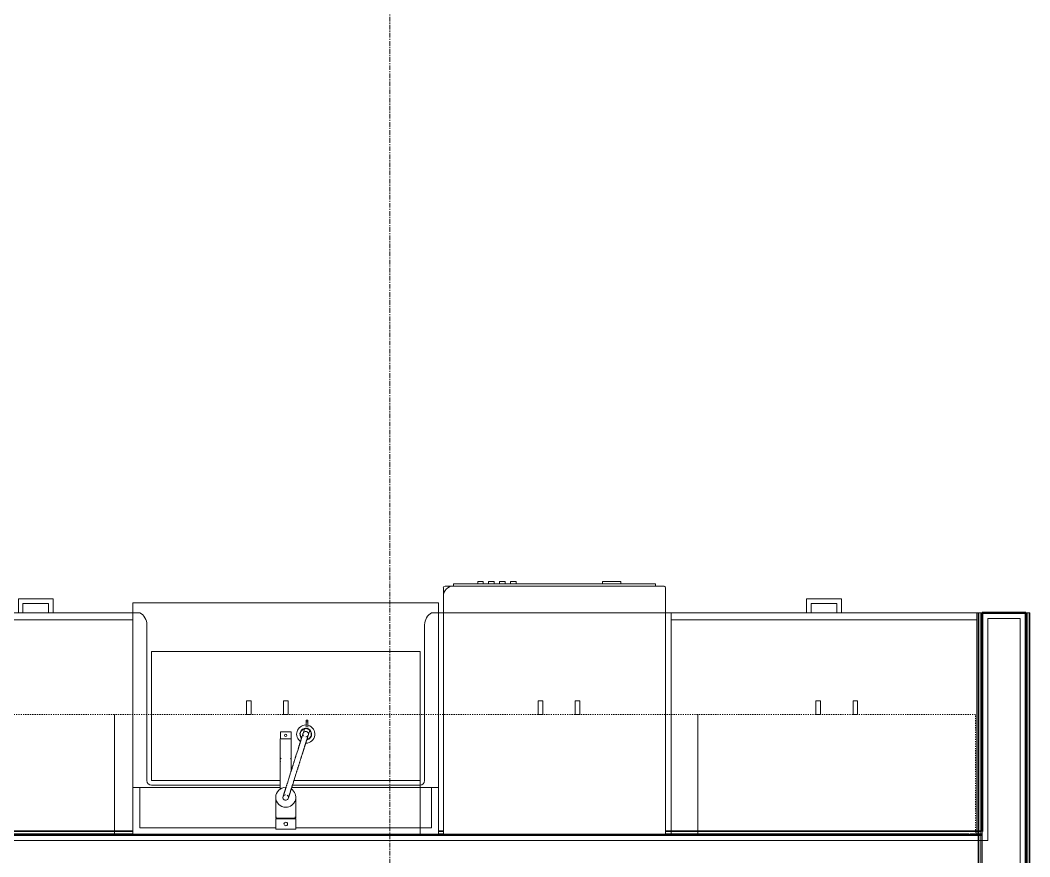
# Model space of a CAD drawing. Header units: inches. Extents: x -4235 to -464, y 9706 to 12425.
# Drawn here: x -2867.2 to -2758.2, y 10648 to 10738.4 of the extents above; entities that cross this region are included whole.
import ezdxf

# ---------------------------------------------------------------- set-up
doc = ezdxf.new("R2010")
doc.units = ezdxf.units.IN
doc.header["$MEASUREMENT"] = 0
doc.linetypes.add('Dash', pattern=[0.25, 0.125, -0.125])
doc.linetypes.add('Grid Line 1_2_', pattern=[0.875, 0.5, -0.125, 0.125, -0.125])
for name, color, linetype, lineweight in [('0-1', 7, 'Continuous', 5), ('0-2', 254, 'Continuous', 9), ('A-WALL-1', 250, 'Continuous', 50), ('A-WALL-2', 50, 'Continuous', 13), ('A-WALL-3', 10, 'Continuous', 9), ('A-WALL-4', 254, 'Continuous', 9), ('A-WALL-5', 7, 'Continuous', 9), ('A-WALL-6', 113, 'Continuous', 9), ('P-SANR-FIXT-1', 7, 'Continuous', 9), ('P-SANR-FIXT-2', 254, 'Continuous', 9), ('Q-CASE-1', 10, 'Continuous', 9), ('Q-CASE-2', 254, 'Continuous', 9), ('Q-CASE-3', 7, 'Continuous', 9), ('Q-CASE-4', 7, 'Dash', 9), ('Q-SPCQ-1', 7, 'Continuous', 9), ('Q-SPCQ-2', 10, 'Continuous', 9), ('Q-SPCQ-3', 254, 'Continuous', 9), ('S-GRID-1', 1, 'Grid Line 1_2_', 9)]:
    doc.layers.add(name, color=color, linetype=linetype, lineweight=lineweight)

# ---------------------------------------------------------------- blocks, each defined once
blk = doc.blocks.new('Basic Wall _ INT - W4BØF - _5_8 GYP - 2X4 WOOD_BATT_ - 5_8 GYP_ - ___-2701685-BACKGROUND - 1ST FLOOR')
at = {"layer": 'A-WALL-3'}
for p, q in [((-2855.05, 10650.77), (-2887.05, 10650.77)), ((-2855.05, 10650.54), (-2887.05, 10650.54)), ((-2887.05, 10650.41), (-2855.05, 10650.41)), ((-2855.05, 10650.41), (-2822.05, 10650.41)), ((-2821.53, 10650.77), (-2822.05, 10650.77)), ((-2821.53, 10650.54), (-2822.05, 10650.54)), ((-2822.05, 10650.41), (-2821.53, 10650.41)), ((-2767.34, 10650.77), (-2797.53, 10650.77)), ((-2764.78, 10650.54), (-2797.53, 10650.54)), ((-2797.53, 10650.41), (-2763.36, 10650.41)), ((-2763.77, 10650.77), (-2767.32, 10650.77)), ((-2763.36, 10650.54), (-2764.65, 10650.54)), ((-2763.68, 10650.83), (-2763.77, 10650.83)), ((-2763.68, 10650.77), (-2763.77, 10650.77)), ((-2763.58, 10650.83), (-2763.66, 10650.83)), ((-2763.58, 10650.77), (-2763.66, 10650.77)), ((-2763.52, 10650.83), (-2763.56, 10650.83)), ((-2763.52, 10650.77), (-2763.56, 10650.77)), ((-2763.36, 10650.79), (-2763.36, 10650.54)), ((-2763.36, 10650.62), (-2763.36, 10650.77)), ((-2763.36, 10650.55), (-2763.36, 10650.62)), ((-2763.36, 10650.54), (-2763.36, 10650.5)), ((-2763.36, 10650.5), (-2763.36, 10650.48)), ((-2763.36, 10650.48), (-2763.36, 10650.46)), ((-2763.36, 10650.46), (-2763.36, 10650.41)), ((-2763.36, 10650.41), (-2763.36, 10650.44))]:
    blk.add_line(p, q, dxfattribs=at)
at = {"layer": 'A-WALL-4'}
for p, q in [((-2855.05, 10650.83), (-2887.05, 10650.83)), ((-2821.53, 10650.83), (-2822.05, 10650.83)), ((-2768.05, 10650.83), (-2797.53, 10650.83)), ((-2763.77, 10650.83), (-2768.03, 10650.83))]:
    blk.add_line(p, q, dxfattribs=at)
blk = doc.blocks.new('Basic Wall _ INT - W4BØF - _5_8 GYP - 2X4 WOOD_BATT_ - 5_8 GYP_ - ___-2701687-BACKGROUND - 1ST FLOOR')
at = {"layer": 'A-WALL-3'}
for p, q in [((-2763.71, 10674.41), (-2763.77, 10674.41)), ((-2763.77, 10674.41), (-2763.56, 10674.41)), ((-2763.77, 10673.91), (-2763.77, 10674.41)), ((-2763.57, 10674.41), (-2763.71, 10674.41)), ((-2763.71, 10673.91), (-2763.71, 10674.41)), ((-2763.5, 10674.41), (-2763.56, 10674.41)), ((-2763.56, 10674.41), (-2763.49, 10674.41)), ((-2763.49, 10674.41), (-2763.46, 10674.41)), ((-2763.49, 10674.38), (-2763.49, 10673.91)), ((-2763.46, 10674.41), (-2763.4, 10674.41)), ((-2763.4, 10674.41), (-2763.36, 10674.41)), ((-2763.36, 10674.41), (-2763.39, 10674.41)), ((-2763.36, 10674.41), (-2763.36, 10673.91)), ((-2763.71, 10650.83), (-2763.71, 10673.91)), ((-2763.36, 10673.91), (-2763.36, 10650.79)), ((-2763.77, 10650.71), (-2763.77, 10650.79)), ((-2763.77, 10650.62), (-2763.77, 10650.71)), ((-2763.77, 10650.56), (-2763.77, 10650.62)), ((-2763.71, 10650.71), (-2763.71, 10650.79)), ((-2763.71, 10650.62), (-2763.71, 10650.71)), ((-2763.71, 10650.56), (-2763.71, 10650.62)), ((-2763.71, 10649.79), (-2763.71, 10650.41)), ((-2763.49, 10650.79), (-2763.49, 10650.43)), ((-2763.36, 10650.79), (-2763.36, 10650.41)), ((-2763.36, 10650.41), (-2763.36, 10645.66)), ((-2763.71, 10646.29), (-2763.71, 10649.74)), ((-2763.71, 10645.66), (-2763.71, 10646.28)), ((-2763.71, 10645.46), (-2763.71, 10645.52)), ((-2763.71, 10645.37), (-2763.71, 10645.46)), ((-2763.71, 10645.25), (-2763.71, 10645.37)), ((-2763.77, 10571.17), (-2763.71, 10571.11)), ((-2763.71, 10571.11), (-2763.57, 10570.97)), ((-2763.56, 10570.96), (-2763.5, 10570.9)), ((-2763.39, 10570.78), (-2763.36, 10570.76))]:
    blk.add_line(p, q, dxfattribs=at)
at = {"layer": 'A-WALL-4'}
for p, q in [((-2763.77, 10650.79), (-2763.77, 10673.91)), ((-2763.49, 10673.91), (-2763.49, 10650.79)), ((-2763.77, 10649.74), (-2763.77, 10650.41)), ((-2763.49, 10650.41), (-2763.49, 10649.79)), ((-2763.77, 10646.29), (-2763.77, 10649.73)), ((-2763.49, 10649.77), (-2763.49, 10646.29)), ((-2763.77, 10645.66), (-2763.77, 10646.28)), ((-2763.49, 10646.29), (-2763.49, 10645.66)), ((-2763.77, 10645.46), (-2763.77, 10645.52)), ((-2763.77, 10645.37), (-2763.77, 10645.46)), ((-2763.77, 10645.25), (-2763.77, 10645.37)), ((-2763.71, 10571.11), (-2763.71, 10645.25)), ((-2763.36, 10645.66), (-2763.36, 10570.76))]:
    blk.add_line(p, q, dxfattribs=at)
at = {"layer": 'A-WALL-5'}
for p, q in [((-2763.77, 10571.17), (-2763.77, 10645.25)), ((-2763.49, 10645.66), (-2763.49, 10570.88))]:
    blk.add_line(p, q, dxfattribs=at)
at = {"layer": 'A-WALL-5', "flags": 128}
for points in [[(-2763.49, 10570.88), (-2763.51, 10570.9), (-2763.56, 10570.96), (-2763.66, 10571.05), (-2763.77, 10571.17)], [(-2763.4, 10570.8), (-2763.43, 10570.82), (-2763.45, 10570.84), (-2763.46, 10570.86), (-2763.48, 10570.87), (-2763.48, 10570.88), (-2763.49, 10570.88)]]:
    blk.add_lwpolyline(points, dxfattribs=at)
blk = doc.blocks.new('Basic Wall _ INT - W4BØF - _5_8 GYP - 2X4 WOOD_BATT_ - 5_8 GYP_ - ___-2701688-BACKGROUND - 1ST FLOOR')
at = {"layer": 'A-WALL-3'}
for p, q in [((-2758.61, 10566.01), (-2758.59, 10565.99)), ((-2758.47, 10565.87), (-2758.41, 10565.81)), ((-2758.41, 10565.8), (-2758.26, 10565.66)), ((-2758.26, 10565.66), (-2758.2, 10565.6))]:
    blk.add_line(p, q, dxfattribs=at)
at = {"layer": 'A-WALL-4'}
for p, q in [((-2758.59, 10674.41), (-2758.61, 10674.41)), ((-2758.61, 10674.41), (-2758.61, 10566.01)), ((-2758.41, 10674.41), (-2758.47, 10674.41)), ((-2758.26, 10674.41), (-2758.41, 10674.41)), ((-2758.2, 10674.41), (-2758.26, 10674.41)), ((-2758.26, 10565.66), (-2758.26, 10674.41))]:
    blk.add_line(p, q, dxfattribs=at)
at = {"layer": 'A-WALL-5'}
for p, q in [((-2758.61, 10674.41), (-2758.57, 10674.41)), ((-2758.57, 10674.41), (-2758.49, 10674.41)), ((-2758.49, 10565.88), (-2758.49, 10674.41)), ((-2758.49, 10674.41), (-2758.2, 10674.41)), ((-2758.2, 10565.6), (-2758.2, 10674.41))]:
    blk.add_line(p, q, dxfattribs=at)
at = {"layer": 'A-WALL-5', "flags": 128}
for points in [[(-2758.49, 10565.88), (-2758.49, 10565.89), (-2758.5, 10565.9), (-2758.51, 10565.91), (-2758.53, 10565.93), (-2758.55, 10565.95), (-2758.57, 10565.97)], [(-2758.2, 10565.6), (-2758.32, 10565.72), (-2758.41, 10565.81), (-2758.47, 10565.87), (-2758.49, 10565.88)]]:
    blk.add_lwpolyline(points, dxfattribs=at)
blk = doc.blocks.new('300 Series Wall Hung Cabinet_302 - 33_ X 21_-2750688-BACKGROUND - 1ST FLOOR')
at = {"layer": 'Q-CASE-3'}
for p, q in [((-2.25, -15.38), (-1.76, -15.38)), ((-2.25, -15.38), (-2.25, -16.87)), ((-1.76, -16.87), (-1.76, -15.38)), ((1.75, -15.38), (2.24, -15.38)), ((1.75, -15.38), (1.75, -16.87)), ((2.24, -16.87), (2.24, -15.38)), ((-2.25, -16.87), (-1.76, -16.87)), ((1.75, -16.87), (2.24, -16.87))]:
    blk.add_line(p, q, dxfattribs=at)
at = {"layer": 'Q-CASE-4'}
for p, q in [((16.5, -2.38), (-16.5, -2.38)), ((-16.5, -2.38), (-16.5, -15.38)), ((16.5, -15.38), (16.5, -2.38)), ((-16.5, -15.38), (16.5, -15.38))]:
    blk.add_line(p, q, dxfattribs=at)
blk = doc.blocks.new('Base Cabinet 4 Drawer 254 - Base Cabinet 4 Drawer 254 21_-2569778-BACKGROUND - 1ST FLOOR')
at = {"layer": 'Q-CASE-1'}
for p, q in [((-0.64, 24), (-1.14, 24)), ((-0.64, 24), (-1.14, 24)), ((-0.64, 24), (-1.14, 24)), ((2.11, 24), (2.61, 24)), ((2.11, 24), (2.61, 24)), ((2.11, 24), (2.61, 24)), ((-9.76, 0.38), (-9.76, 0)), ((11.24, 0), (11.24, 0.38)), ((-9.76, 0), (11.24, 0))]:
    blk.add_line(p, q, dxfattribs=at)
at = {"layer": 'Q-CASE-2'}
for p, q in [((-9.76, 24), (11.24, 24)), ((-9.76, 23.25), (-9.76, 24)), ((-0.64, 24), (-1.14, 24)), ((2.11, 24), (2.61, 24)), ((11.24, 24), (11.24, 23.25)), ((11.24, 23.25), (-9.76, 23.25)), ((-9.76, 23.25), (-9.76, 17.69)), ((11.24, 5.2), (11.24, 23.25)), ((-9.76, 17.61), (-9.76, 3.32)), ((11.24, 0.38), (11.24, 5.17)), ((-9.76, 3.26), (-9.76, 0.38))]:
    blk.add_line(p, q, dxfattribs=at)
at = {"layer": 'Q-CASE-3'}
for p, q in [((2.61, 25.5), (-1.14, 25.5)), ((-1.14, 25.5), (-1.14, 24)), ((2.61, 24), (2.61, 25.5)), ((-0.64, 24), (-0.64, 25)), ((-0.64, 25), (2.11, 25)), ((2.11, 25), (2.11, 24))]:
    blk.add_line(p, q, dxfattribs=at)
blk = doc.blocks.new('Vanity Cabinet-Double Door - 33_-V43-BACKGROUND - 1ST FLOOR')
at = {"layer": 'Q-CASE-1'}
for p, q in [((-15.76, 0.38), (-15.76, 0)), ((-15.76, 0.38), (-15.76, 0)), ((17.24, 0), (17.24, 0.38)), ((17.24, 0), (17.24, 0.38)), ((-15.76, 0), (17.24, 0)), ((-15.76, 0), (17.24, 0)), ((-15.76, 0), (17.24, 0))]:
    blk.add_line(p, q, dxfattribs=at)
at = {"layer": 'Q-CASE-2'}
for p, q in [((-15.76, 5.1), (-15.76, 0.38)), ((-15.76, 5.1), (-15.76, 0.38)), ((-15.01, 5.1), (-15.01, 0.75)), ((16.49, 0.75), (16.49, 5.1)), ((17.24, 0.38), (17.24, 5.1)), ((17.24, 0.38), (17.24, 5.1)), ((-15.01, 0.75), (-0.34, 0.75)), ((1.82, 0.75), (16.49, 0.75))]:
    blk.add_line(p, q, dxfattribs=at)
blk = doc.blocks.new('Base Cabinet 3 Drawer 230 - Base Cabinet 3 Drawer 230 33_-V69-BACKGROUND - 1ST FLOOR')
at = {"layer": 'Q-CASE-1'}
for p, q in [((-15.76, -0.05), (-15.76, 0)), ((-15.76, 0), (17.24, 0)), ((-15.76, -0.38), (-15.76, -0.05)), ((17.24, 0), (17.24, -0.38)), ((-1.14, -24), (-0.64, -24)), ((-1.14, -24), (-0.64, -24)), ((2.61, -24), (2.11, -24)), ((2.61, -24), (2.11, -24))]:
    blk.add_line(p, q, dxfattribs=at)
at = {"layer": 'Q-CASE-2'}
for p, q in [((-15.76, -23.25), (-15.76, -0.38)), ((17.24, -0.38), (17.24, -2.96)), ((17.24, -3.01), (17.24, -23.25)), ((-15.76, -23.25), (-15.76, -24)), ((17.24, -23.25), (-15.76, -23.25)), ((17.24, -24), (17.24, -23.25)), ((-15.76, -24), (17.24, -24)), ((-1.14, -24), (-0.64, -24)), ((2.61, -24), (2.11, -24))]:
    blk.add_line(p, q, dxfattribs=at)
at = {"layer": 'Q-CASE-3'}
for p, q in [((-1.14, -24), (-1.14, -25.5)), ((-0.64, -25), (-0.64, -24)), ((2.11, -25), (-0.64, -25)), ((2.11, -24), (2.11, -25)), ((2.61, -25.5), (2.61, -24)), ((-1.14, -25.5), (2.61, -25.5))]:
    blk.add_line(p, q, dxfattribs=at)
blk = doc.blocks.new('kitchen_faucet_14143 - kitchen_faucet_14143-V83-BACKGROUND - 1ST FLOOR')
at = {"layer": 'P-SANR-FIXT-1'}
for p, q in [((-7.58, 2.4), (-8.24, 2.4)), ((-8.24, 2.2), (-7.58, 2.2)), ((-7.23, 2.59), (-6.81, 2.46)), ((-6.99, 1.91), (-7.41, 2.04)), ((-6.3, 0.57), (-7.09, 0.57)), ((-7.09, -0.57), (-7.09, 0.57)), ((-2.83, 0.59), (-6.3, 0.59)), ((-6.3, 0.42), (-6.3, 0.59)), ((-6.3, 0.3), (-6.3, 0.4)), ((-6.3, 0.29), (-6.3, 0.15)), ((-6.3, 0.15), (-6.3, 0.29)), ((-6.3, 0.15), (-6.3, -0.15)), ((-6.3, -0.15), (-6.3, 0.15)), ((-3.97, 0.59), (-4.89, 0.59)), ((-0.9, 0.59), (-0.94, 0.59)), ((2.26, 1.08), (0, 1.08)), ((2.34, 1.02), (2.1, 1.02)), ((2.26, 1.08), (2.26, -1.08)), ((3.44, 1.08), (2.34, 1.08)), ((2.34, -1.08), (2.34, 1.08)), ((3.44, 1.08), (3.44, -1.08)), ((-7.09, -0.57), (-6.3, -0.57)), ((-6.3, -0.15), (-6.3, -0.29)), ((-6.3, -0.29), (-6.3, -0.15)), ((-6.3, -0.4), (-6.3, -0.3)), ((-6.3, -0.5), (-6.3, -0.42)), ((-6.3, -0.59), (-6.3, -0.57)), ((-6.3, -0.59), (-0.9, -0.59)), ((-4.89, -0.59), (-3.97, -0.59)), ((0, -1.08), (2.26, -1.08)), ((2.1, -1.02), (2.34, -1.02)), ((2.34, -1.08), (3.44, -1.08))]:
    blk.add_line(p, q, dxfattribs=at)
at = {"layer": 'P-SANR-FIXT-1', "flags": 128}
for points in [[(-6.52, 2.15), (-6.53, 2.23), (-6.56, 2.3), (-6.61, 2.36), (-6.67, 2.41), (-6.74, 2.44), (-6.82, 2.45), (-6.9, 2.44), (-6.97, 2.41), (-7.03, 2.36), (-7.08, 2.3), (-7.1, 2.23), (-7.11, 2.15)], [(-6.73, 2.43), (-6.73, 2.43), (-6.73, 2.43), (-6.73, 2.43), (-6.72, 2.43), (-6.72, 2.43), (-6.72, 2.43), (-6.71, 2.43), (-6.71, 2.43), (-6.7, 2.42), (-6.69, 2.42), (-6.68, 2.42), (-6.53, 2.37), (-6.52, 2.37), (-6.5, 2.36), (-6.48, 2.35), (-6.46, 2.35), (-6.44, 2.34), (-6.42, 2.33), (-6.39, 2.33), (-6.37, 2.32), (-6.34, 2.31), (-6.32, 2.3), (-6.29, 2.3), (-6.27, 2.29), (-6.24, 2.28), (-6.21, 2.27), (-6.18, 2.26), (-6.15, 2.25), (-6.12, 2.24), (-6.09, 2.23), (-6.06, 2.22), (-6.03, 2.21), (-5.99, 2.2), (-5.96, 2.19), (-5.92, 2.18), (-5.89, 2.17), (-5.85, 2.16), (-5.81, 2.14), (-5.78, 2.13), (-5.74, 2.12), (-5.7, 2.11), (-5.66, 2.1), (-5.62, 2.08), (-5.58, 2.07), (-5.53, 2.06), (-5.49, 2.04), (-5.45, 2.03), (-5.4, 2.01), (-5.36, 2), (-5.31, 1.99), (-5.27, 1.97), (-5.22, 1.96), (-5.17, 1.94), (-5.12, 1.93), (-5.07, 1.91), (-5.02, 1.9), (-4.97, 1.88), (-4.92, 1.86), (-4.87, 1.85), (-4.82, 1.83), (-4.77, 1.81), (-4.71, 1.8), (-4.66, 1.78), (-4.61, 1.76), (-4.55, 1.75), (-4.5, 1.73), (-4.44, 1.71), (-4.39, 1.69), (-4.33, 1.68), (-4.27, 1.66), (-4.22, 1.64), (-4.16, 1.62), (-4.1, 1.6), (-4.04, 1.59), (-3.99, 1.57), (-3.93, 1.55), (-3.87, 1.53), (-3.81, 1.51), (-3.75, 1.49), (-3.69, 1.47), (-3.63, 1.46), (-3.57, 1.44), (-3.51, 1.42), (-3.45, 1.4), (-3.39, 1.38), (-3.33, 1.36), (-3.27, 1.34), (-3.21, 1.32), (-3.15, 1.31), (-3.09, 1.29), (-3.03, 1.27), (-2.97, 1.25), (-2.92, 1.23), (-2.86, 1.21), (-2.8, 1.19), (-2.74, 1.17), (-2.68, 1.16), (-2.62, 1.14), (-2.56, 1.12), (-2.51, 1.1), (-1.88, 0.9), (-1.83, 0.89), (-1.78, 0.87), (-1.73, 0.85), (-1.67, 0.84), (-1.62, 0.82), (-1.4, 0.75), (-1.35, 0.74), (-1.3, 0.72), (-1.26, 0.71), (-1.21, 0.69), (-1.17, 0.68), (-1.12, 0.66), (-1.08, 0.65), (-1.04, 0.64), (-1, 0.62), (-0.96, 0.61), (-0.92, 0.6), (-0.88, 0.59), (-0.84, 0.57), (-0.8, 0.56), (-0.76, 0.55), (-0.73, 0.54), (-0.69, 0.53), (-0.66, 0.52), (-0.62, 0.51), (-0.59, 0.5), (-0.56, 0.49), (-0.52, 0.47), (-0.49, 0.47), (-0.46, 0.46), (-0.43, 0.45), (-0.4, 0.44), (-0.38, 0.43), (-0.35, 0.42), (-0.32, 0.41), (-0.3, 0.4), (-0.27, 0.4), (-0.25, 0.39), (-0.22, 0.38), (-0.2, 0.37), (-0.18, 0.37), (-0.16, 0.36), (-0.14, 0.35), (-0.12, 0.35), (-0.1, 0.34), (-0.08, 0.34), (-0.06, 0.33), (-0.05, 0.32), (-0.03, 0.32), (-0.02, 0.32), (0, 0.31), (0.01, 0.31), (0.02, 0.3), (0.03, 0.3), (0.04, 0.3), (0.05, 0.29), (0.06, 0.29), (0.07, 0.29), (0.08, 0.28), (0.09, 0.28), (0.09, 0.28), (0.1, 0.28), (0.1, 0.28), (0.11, 0.28), (0.11, 0.28), (0.11, 0.27), (0.11, 0.27), (0.11, 0.27)], [(-7.11, 2.15), (-7.1, 2.08), (-7.08, 2), (-7.03, 1.94), (-6.97, 1.9), (-6.9, 1.87), (-6.82, 1.86), (-6.74, 1.87), (-6.67, 1.9), (-6.61, 1.94)], [(-6.91, 1.87), (-6.91, 1.87), (-6.91, 1.87), (-6.9, 1.87), (-6.9, 1.87), (-6.9, 1.87), (-6.89, 1.87), (-6.89, 1.86), (-6.88, 1.86), (-6.88, 1.86), (-6.87, 1.86), (-6.86, 1.86), (-6.71, 1.81), (-6.69, 1.8), (-6.68, 1.8), (-6.51, 1.75), (-6.49, 1.74), (-6.46, 1.73), (-6.43, 1.72), (-6.41, 1.71), (-6.38, 1.7), (-6.35, 1.69), (-6.32, 1.68), (-6.29, 1.67), (-6.26, 1.66), (-6.22, 1.65), (-6.19, 1.64), (-6.16, 1.63), (-6.12, 1.62), (-6.09, 1.61), (-6.05, 1.6), (-6.01, 1.59), (-5.98, 1.58), (-5.94, 1.56), (-5.9, 1.55), (-5.86, 1.54), (-5.82, 1.53), (-5.78, 1.51), (-5.74, 1.5), (-5.69, 1.49), (-5.65, 1.47), (-5.61, 1.46), (-5.56, 1.45), (-5.52, 1.43), (-5.47, 1.42), (-5.42, 1.4), (-5.38, 1.39), (-5.33, 1.37), (-5.28, 1.36), (-5.23, 1.34), (-5.18, 1.33), (-4.48, 1.1), (-4.42, 1.09), (-4.36, 1.07), (-4.31, 1.05), (-4.25, 1.03), (-4.19, 1.01), (-4.13, 0.99), (-4.07, 0.98), (-4.02, 0.96), (-3.96, 0.94), (-3.9, 0.92), (-3.84, 0.9), (-3.78, 0.88), (-3.72, 0.86), (-3.66, 0.85), (-3.6, 0.83), (-3.54, 0.81), (-3.48, 0.79), (-3.42, 0.77), (-3.36, 0.75), (-3.3, 0.73), (-3.24, 0.71), (-3.18, 0.69), (-3.12, 0.68), (-3.06, 0.66), (-3, 0.64), (-2.94, 0.62), (-2.88, 0.6), (-2.83, 0.58), (-2.77, 0.56), (-2.71, 0.55), (-2.65, 0.53), (-2.03, 0.33), (-1.98, 0.32), (-1.93, 0.3), (-1.88, 0.28), (-1.83, 0.27), (-1.78, 0.25), (-1.54, 0.18), (-1.49, 0.16), (-1.45, 0.15), (-1.4, 0.13), (-1.36, 0.12), (-1.31, 0.1), (-1.27, 0.09), (-1.23, 0.08), (-1.18, 0.06), (-1.14, 0.05), (-1.1, 0.04), (-1.06, 0.03), (-1.03, 0.01), (-0.99, 0), (-0.95, -0.01), (-0.91, -0.02), (-0.88, -0.03), (-0.84, -0.04), (-0.81, -0.05), (-0.77, -0.07), (-0.74, -0.08), (-0.71, -0.09), (-0.68, -0.1), (-0.65, -0.11), (-0.62, -0.11), (-0.59, -0.12), (-0.56, -0.13), (-0.53, -0.14), (-0.51, -0.15), (-0.48, -0.16), (-0.45, -0.17), (-0.43, -0.17), (-0.41, -0.18), (-0.38, -0.19), (-0.36, -0.2), (-0.34, -0.2), (-0.32, -0.21), (-0.3, -0.21), (-0.28, -0.22), (-0.26, -0.23), (-0.25, -0.23), (-0.23, -0.24), (-0.21, -0.24), (-0.2, -0.25), (-0.18, -0.25), (-0.17, -0.26), (-0.16, -0.26), (-0.15, -0.26), (-0.14, -0.27), (-0.13, -0.27), (-0.12, -0.27), (-0.11, -0.28), (-0.1, -0.28), (-0.09, -0.28), (-0.09, -0.28), (-0.08, -0.28), (-0.08, -0.29), (-0.07, -0.29), (-0.07, -0.29), (-0.07, -0.29), (-0.07, -0.29), (-0.06, -0.29)], [(0.27, -0.18), (0.3, -0.11), (0.32, -0.03), (0.31, 0.04), (0.29, 0.12), (0.25, 0.18), (0.19, 0.23), (0.13, 0.27), (0.05, 0.29), (-0.03, 0.28), (-0.1, 0.26), (-0.17, 0.22), (-0.22, 0.16)], [(-0.27, -0.01), (-0.27, -0.06), (-0.24, -0.13), (-0.2, -0.2), (-0.15, -0.25), (-0.08, -0.28), (0, -0.3), (0.08, -0.3), (0.15, -0.28), (0.21, -0.23), (0.27, -0.18)]]:
    blk.add_lwpolyline(points, dxfattribs=at)
at = {"layer": 'P-SANR-FIXT-1'}
for centre, radius, start, end in [((-6.83, 2.16), 0.984, 176.3754, 180), ((-6.83, 2.16), 0.984, 0, 165), ((-6.83, 2.16), 0.63, 10.3084, 180), ((-6.83, 2.16), 0.591, 132.8835, 180), ((-6.83, 2.16), 0.591, 14.7648, 132.8835), ((-6.83, 2.16), 0.984, 180, 325.3711), ((-6.83, 2.16), 0.63, 180, 315), ((-6.83, 2.16), 0.591, 180, 191.3603), ((-6.83, 2.16), 0.591, 191.3603, 312.7731), ((-6.69, 0), 0.118, 0, 180), ((0, 0), 1.08, 177.6189, 180), ((0, 0), 1.08, 0, 147.4712), ((2.88, 0), 0.197, 360, 180), ((-6.69, 0), 0.118, 180, 360), ((0, 0), 1.08, 180, 360), ((2.88, 0), 0.197, 180, 360)]:
    blk.add_arc(centre, radius, start, end, dxfattribs=at)
for centre, major_axis, ratio, start_param, end_param in [((-8.24, 2.3), (0, 0.0984), 0.984808, 4.712389, 7.853982), ((-8.24, 2.3), (0, 0.0984), 0.984808, 1.570796, 4.712389), ((-3.97, 0), (0, 0.591), 0.906308, 6.021386, 6.806784), ((-3.97, 0), (0, 0.591), 0.906308, 2.617994, 3.403392)]:
    blk.add_ellipse(centre, major_axis=major_axis, ratio=ratio, start_param=start_param, end_param=end_param, dxfattribs=at)
blk = doc.blocks.new('Stainless Steel Farmhous Kitchen Sink - Stainless Steel Farmhous Kitchen Sink-V82-BACKGROUND - 1ST FLOOR')
at = {"layer": 'P-SANR-FIXT-1'}
for p, q in [((-33, 22.2), (-33, 21.15)), ((0, 22.2), (-33, 22.2)), ((0, 21.15), (0, 22.2)), ((-31, 3), (-31, 16.96)), ((-31, 16.96), (-2, 16.96)), ((-2, 16.96), (-2, 3)), ((-17.08, 3), (-31, 3)), ((-2, 3), (-15.64, 3))]:
    blk.add_line(p, q, dxfattribs=at)
at = {"layer": 'P-SANR-FIXT-2'}
for p, q in [((-33, 21.15), (-33, 2.35)), ((0, 2.35), (0, 21.15)), ((-33, 2.32), (-33, 2.25)), ((-33, 2.25), (-17.09, 2.25)), ((-15.88, 2.25), (0, 2.25)), ((0, 2.25), (0, 2.32))]:
    blk.add_line(p, q, dxfattribs=at)
blk = doc.blocks.new('300 Series Wall Hung Cabinet_302 - 30_ X 27_-2569782-BACKGROUND - 1ST FLOOR')
at = {"layer": 'Q-CASE-3'}
for p, q in [((-2.25, -15.38), (-1.76, -15.38)), ((-2.25, -15.38), (-2.25, -16.87)), ((-1.76, -16.87), (-1.76, -15.38)), ((1.75, -15.38), (2.24, -15.38)), ((1.75, -15.38), (1.75, -16.87)), ((2.24, -16.87), (2.24, -15.38)), ((-2.25, -16.87), (-1.76, -16.87)), ((1.75, -16.87), (2.24, -16.87))]:
    blk.add_line(p, q, dxfattribs=at)
at = {"layer": 'Q-CASE-4'}
for p, q in [((15, -2.38), (-15, -2.38)), ((-15, -2.38), (-15, -15.38)), ((15, -15.38), (15, -2.38)), ((-15, -15.38), (15, -15.38))]:
    blk.add_line(p, q, dxfattribs=at)
blk = doc.blocks.new('CTR - 1st Phase - Unit Layouts_rvt-1-BACKGROUND - 1ST FLOOR')
at = {"layer": 'A-WALL-1'}
for p, q in [((-2763.36, 10674.41), (-2763.36, 10650.79)), ((-2762.74, 10674.41), (-2763.36, 10674.41)), ((-2759.24, 10674.41), (-2762.74, 10674.41)), ((-2758.61, 10674.41), (-2759.24, 10674.41)), ((-2758.61, 10566.01), (-2758.61, 10674.41)), ((-2763.36, 10650.41), (-2887.05, 10650.41))]:
    blk.add_line(p, q, dxfattribs=at)
at = {"layer": 'A-WALL-2'}
for p, q in [((-2762.74, 10650.79), (-2762.74, 10673.79)), ((-2759.24, 10673.79), (-2762.74, 10673.79)), ((-2759.24, 10566.63), (-2759.24, 10673.79)), ((-2762.74, 10650.41), (-2762.74, 10650.79)), ((-2762.74, 10649.79), (-2762.74, 10650.41)), ((-2763.36, 10649.79), (-2912.67, 10649.79)), ((-2762.74, 10649.79), (-2763.36, 10649.79))]:
    blk.add_line(p, q, dxfattribs=at)
at = {"layer": 'A-WALL-3'}
for p, q in [((-2763.36, 10674.41), (-2763.36, 10673.91)), ((-2758.61, 10566.01), (-2758.61, 10674.41)), ((-2763.36, 10673.91), (-2763.36, 10650.83)), ((-2855.05, 10650.41), (-2887.05, 10650.41)), ((-2821.53, 10650.41), (-2822.05, 10650.41)), ((-2763.77, 10650.41), (-2797.53, 10650.41)), ((-2763.68, 10650.41), (-2763.77, 10650.41)), ((-2763.58, 10650.41), (-2763.66, 10650.41)), ((-2763.52, 10650.41), (-2763.56, 10650.41)), ((-2763.36, 10650.79), (-2763.36, 10650.56))]:
    blk.add_line(p, q, dxfattribs=at)
at = {"layer": 'A-WALL-4'}
blk.add_line((-2763.36, 10674.41), (-2758.61, 10674.41), dxfattribs=at)
at = {"layer": 'A-WALL-6'}
for p, q in [((-2854.3, 10674.41), (-2888.05, 10674.41)), ((-2888.05, 10674.41), (-2854.3, 10674.41)), ((-2763.36, 10674.41), (-2822.8, 10674.41)), ((-2822.8, 10674.41), (-2763.36, 10674.41)), ((-2763.36, 10650.79), (-2763.36, 10674.41)), ((-2763.36, 10674.41), (-2763.36, 10650.79)), ((-2853.55, 10656.27), (-2853.55, 10673.11)), ((-2853.55, 10673.11), (-2853.55, 10656.27)), ((-2823.55, 10673.11), (-2823.55, 10656.27)), ((-2823.55, 10656.27), (-2823.55, 10673.11)), ((-2839.14, 10655.77), (-2853.05, 10655.77)), ((-2853.05, 10655.77), (-2839.14, 10655.77)), ((-2824.05, 10655.77), (-2837.85, 10655.77)), ((-2837.85, 10655.77), (-2824.05, 10655.77)), ((-2887.05, 10650.41), (-2763.36, 10650.41)), ((-2763.36, 10650.41), (-2887.05, 10650.41)), ((-2763.36, 10650.41), (-2763.36, 10650.79)), ((-2763.36, 10650.79), (-2763.36, 10650.41))]:
    blk.add_line(p, q, dxfattribs=at)
for centre, radius, start, end in [((-2855.05, 10673.11), 1.5, 360, 60.1638), ((-2855.05, 10673.11), 1.5, 0, 60.1638), ((-2822.05, 10673.11), 1.5, 119.8362, 180), ((-2822.05, 10673.11), 1.5, 119.8362, 180), ((-2853.05, 10656.27), 0.5, 180, 270), ((-2853.05, 10656.27), 0.5, 180, 270), ((-2824.05, 10656.27), 0.5, 270, 0), ((-2824.05, 10656.27), 0.5, 270, 0)]:
    blk.add_arc(centre, radius, start, end, dxfattribs=at)
at = {"layer": 'Q-SPCQ-1'}
for p, q in [((-2820.44, 10677.54), (-2798.63, 10677.54)), ((-2820.44, 10677.29), (-2820.44, 10677.54)), ((-2817.82, 10677.79), (-2817.23, 10677.79)), ((-2817.82, 10677.79), (-2817.82, 10677.54)), ((-2817.23, 10677.54), (-2817.23, 10677.79)), ((-2816.64, 10677.79), (-2816.05, 10677.79)), ((-2816.64, 10677.79), (-2816.64, 10677.54)), ((-2816.05, 10677.54), (-2816.05, 10677.79)), ((-2815.45, 10677.79), (-2814.86, 10677.79)), ((-2815.45, 10677.79), (-2815.45, 10677.54)), ((-2814.86, 10677.54), (-2814.86, 10677.79)), ((-2814.27, 10677.79), (-2813.68, 10677.79)), ((-2814.27, 10677.79), (-2814.27, 10677.54)), ((-2813.68, 10677.54), (-2813.68, 10677.79)), ((-2804.33, 10677.79), (-2804.33, 10677.54)), ((-2804.33, 10677.79), (-2803.34, 10677.79)), ((-2803.34, 10677.79), (-2802.36, 10677.79)), ((-2802.36, 10677.54), (-2802.36, 10677.79)), ((-2798.63, 10677.29), (-2798.63, 10677.54)), ((-2821.53, 10677.09), (-2821.53, 10676.22)), ((-2820.46, 10677.29), (-2821.34, 10677.29)), ((-2797.73, 10677.29), (-2820.46, 10677.29)), ((-2797.53, 10674.41), (-2797.53, 10677.09)), ((-2821.53, 10676.22), (-2821.53, 10674.41))]:
    blk.add_line(p, q, dxfattribs=at)
for centre, radius, start, end in [((-2821.34, 10677.09), 0.197, 90, 180), ((-2820.46, 10676.22), 1.07, 90, 180), ((-2797.73, 10677.09), 0.197, 0, 90), ((-2797.73, 10677.09), 0.197, 0, 75)]:
    blk.add_arc(centre, radius, start, end, dxfattribs=at)
at = {"layer": 'Q-SPCQ-2'}
for p, q in [((-2821.53, 10650.79), (-2821.53, 10650.41)), ((-2821.53, 10650.41), (-2797.53, 10650.41)), ((-2797.53, 10650.41), (-2797.53, 10650.79))]:
    blk.add_line(p, q, dxfattribs=at)
at = {"layer": 'Q-SPCQ-3'}
for p, q in [((-2821.53, 10674.41), (-2821.53, 10655.57)), ((-2797.53, 10653.48), (-2797.53, 10674.41)), ((-2821.53, 10655.54), (-2821.53, 10650.79)), ((-2797.53, 10650.79), (-2797.53, 10653.43))]:
    blk.add_line(p, q, dxfattribs=at)
at = {"layer": '0-2'}
for name, p in [('Base Cabinet 4 Drawer 254 - Base Cabinet 4 Drawer 254 21_-2569778-BACKGROUND - 1ST FLOOR', (-2866.29, 10650.41)), ('Stainless Steel Farmhous Kitchen Sink - Stainless Steel Farmhous Kitchen Sink-V82-BACKGROUND - 1ST FLOOR', (-2822.05, 10653.27)), ('Basic Wall _ INT - W4BØF - _5_8 GYP - 2X4 WOOD_BATT_ - 5_8 GYP_ - ___-2701687-BACKGROUND - 1ST FLOOR', (0, 0)), ('Basic Wall _ INT - W4BØF - _5_8 GYP - 2X4 WOOD_BATT_ - 5_8 GYP_ - ___-2701688-BACKGROUND - 1ST FLOOR', (0, 0)), ('Vanity Cabinet-Double Door - 33_-V43-BACKGROUND - 1ST FLOOR', (-2839.29, 10650.41)), ('Basic Wall _ INT - W4BØF - _5_8 GYP - 2X4 WOOD_BATT_ - 5_8 GYP_ - ___-2701685-BACKGROUND - 1ST FLOOR', (0, 0))]:
    blk.add_blockref(name, p, dxfattribs=at)
for name, p, rotation in [('Base Cabinet 3 Drawer 230 - Base Cabinet 3 Drawer 230 33_-V69-BACKGROUND - 1ST FLOOR', (-2779.69, 10650.41), 180), ('300 Series Wall Hung Cabinet_302 - 30_ X 27_-2569782-BACKGROUND - 1ST FLOOR', (-2872.05, 10648.04), 180), ('300 Series Wall Hung Cabinet_302 - 33_ X 21_-2750688-BACKGROUND - 1ST FLOOR', (-2840.55, 10648.04), 180), ('300 Series Wall Hung Cabinet_302 - 30_ X 27_-2569782-BACKGROUND - 1ST FLOOR', (-2809.05, 10648.04), 180), ('300 Series Wall Hung Cabinet_302 - 30_ X 27_-2569782-BACKGROUND - 1ST FLOOR', (-2779.05, 10648.04), 180), ('kitchen_faucet_14143 - kitchen_faucet_14143-V83-BACKGROUND - 1ST FLOOR', (-2838.55, 10654.47), 269.9999999999644)]:
    blk.add_blockref(name, p, dxfattribs=dict(at, rotation=rotation))

msp = doc.modelspace()

# ---------------------------------------------------------------- linework, layer by layer
at = {"layer": 'S-GRID-1'}
msp.add_line((-2827.32, 9836.18), (-2827.32, 12375.68), dxfattribs=at)

# ---------------------------------------------------------------- block references
at = {"layer": '0-1'}
msp.add_blockref('CTR - 1st Phase - Unit Layouts_rvt-1-BACKGROUND - 1ST FLOOR', (0, 0), dxfattribs=at)

doc.saveas('drawing.dxf')
